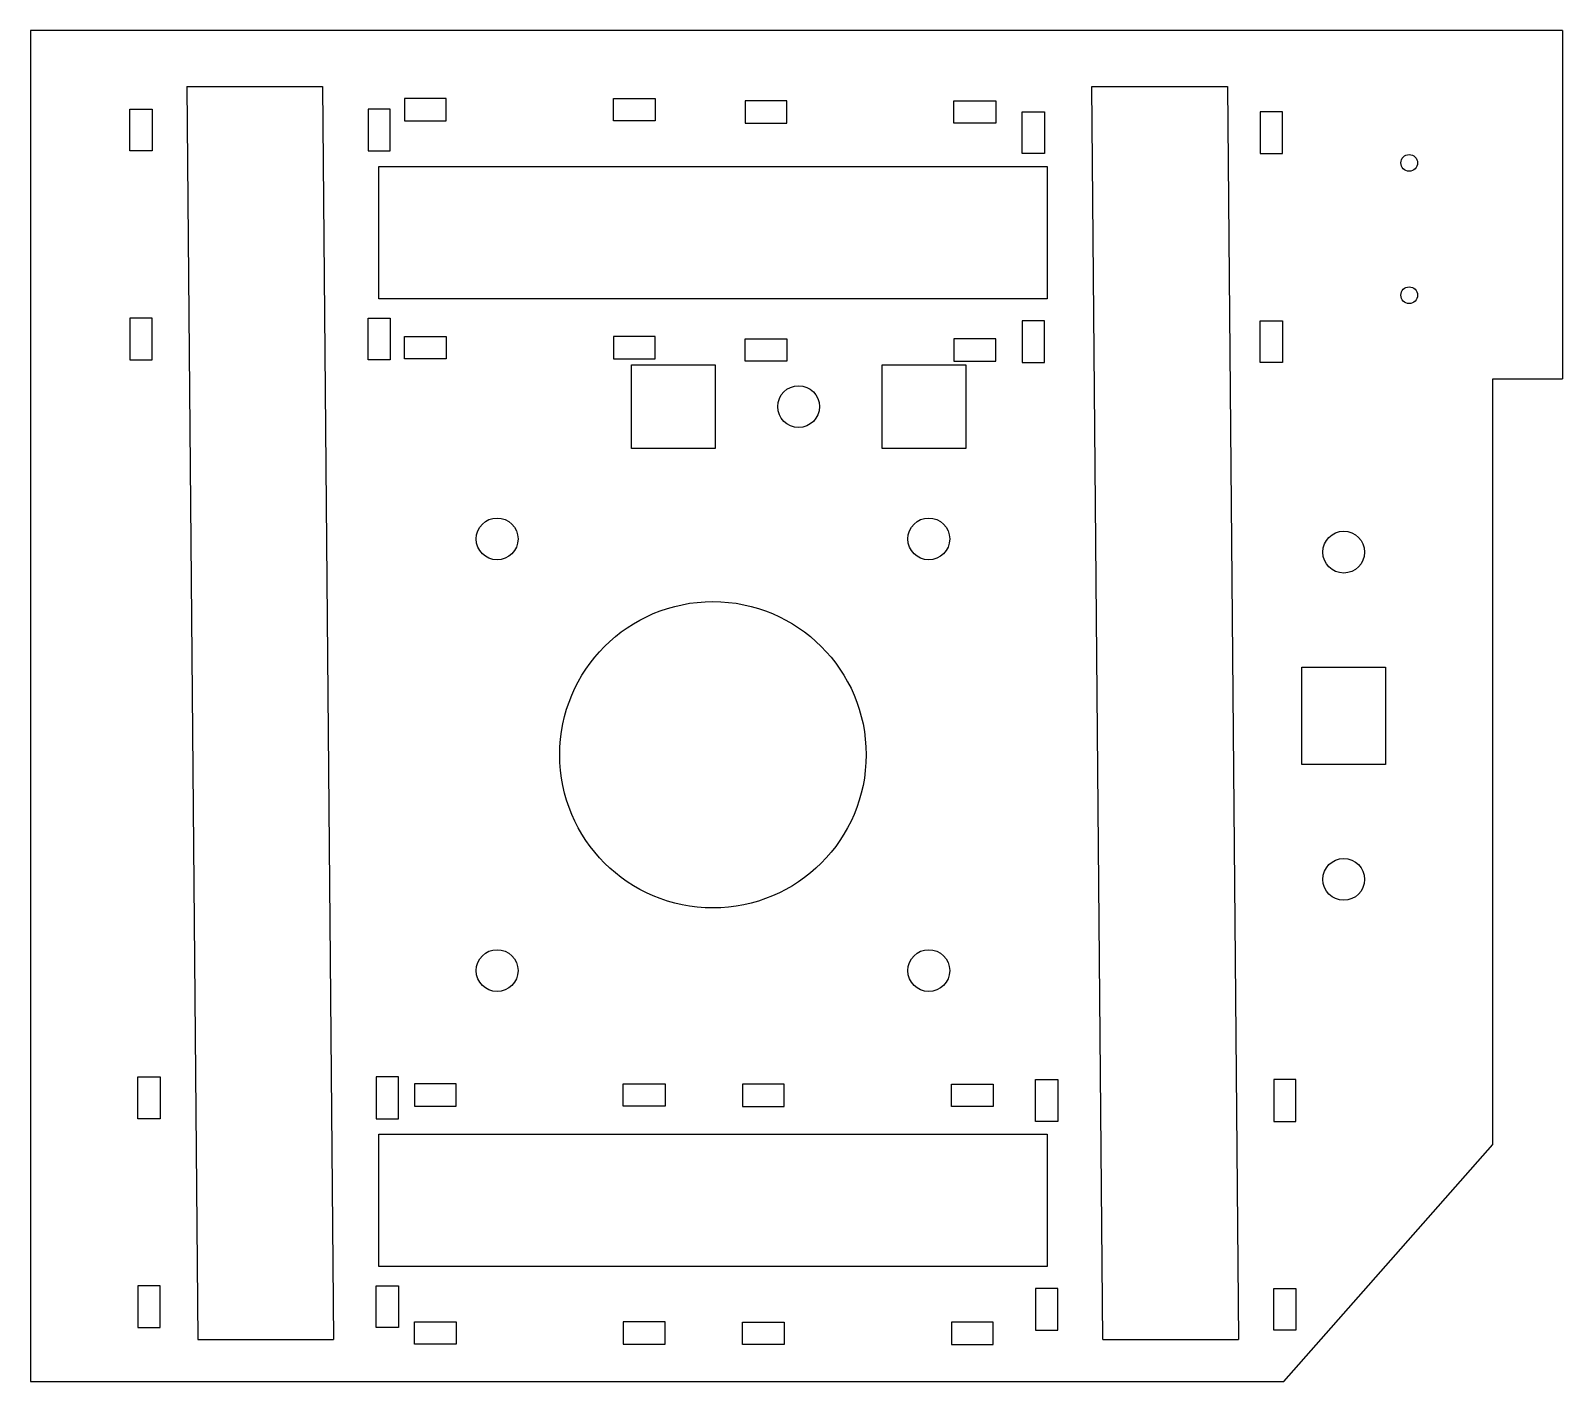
# Model space of a CAD drawing. Extents: x -49 to 61, y -45 to 52.
import ezdxf

# ---------------------------------------------------------------- set-up
doc = ezdxf.new("R2010")
doc.units = 0
doc.layers.get('0').update_dxf_attribs({"linetype": 'continuous'})

# ---------------------------------------------------------------- blocks, each defined once
blk = doc.blocks.new('PAD002')
at = {"color": 0}
for p, q in [((23.17, -26.33), (23.17, -23.33)), ((23.17, -23.33), (24.77, -23.33)), ((24.77, -23.33), (24.77, -26.33)), ((41.87, -23.33), (40.27, -23.33)), ((40.27, -23.33), (40.27, -26.33)), ((41.87, -26.33), (41.87, -23.33)), ((24.77, -26.33), (23.17, -26.33)), ((40.27, -26.33), (41.87, -26.33)), ((24.77, -38.33), (23.17, -38.33)), ((23.17, -38.33), (23.17, -41.33)), ((24.77, -41.33), (24.77, -38.33)), ((40.27, -38.33), (41.87, -38.33)), ((40.27, -41.33), (40.27, -38.33)), ((41.87, -38.33), (41.87, -41.33)), ((23.17, -41.33), (24.77, -41.33)), ((41.87, -41.33), (40.27, -41.33))]:
    blk.add_line(p, q, dxfattribs=at)
blk = doc.blocks.new('PAD007')
at = {"color": 0}
for p, q in [((-18.44, -23.63), (-21.44, -23.63)), ((-21.44, -23.63), (-21.44, -25.23)), ((-18.44, -25.23), (-18.44, -23.63)), ((-6.44, -25.23), (-6.44, -23.63)), ((-6.44, -23.63), (-3.44, -23.63)), ((-3.44, -23.63), (-3.44, -25.23)), ((-21.44, -25.23), (-18.44, -25.23)), ((-3.44, -25.23), (-6.44, -25.23)), ((-21.44, -42.33), (-21.44, -40.73)), ((-21.44, -40.73), (-18.44, -40.73)), ((-18.44, -40.73), (-18.44, -42.33)), ((-6.44, -40.73), (-6.44, -42.33)), ((-3.44, -40.73), (-6.44, -40.73)), ((-3.44, -42.33), (-3.44, -40.73)), ((-18.44, -42.33), (-21.44, -42.33)), ((-6.44, -42.33), (-3.44, -42.33))]:
    blk.add_line(p, q, dxfattribs=at)
blk = doc.blocks.new('PAD006')
at = {"color": 0}
for p, q in [((5.31, 46.96), (2.31, 46.96)), ((2.31, 46.96), (2.31, 45.36)), ((5.31, 45.36), (5.31, 46.96)), ((17.31, 45.36), (17.31, 46.96)), ((17.31, 46.96), (20.31, 46.96)), ((20.31, 46.96), (20.31, 45.36)), ((2.31, 45.36), (5.31, 45.36)), ((20.31, 45.36), (17.31, 45.36)), ((2.31, 28.26), (2.31, 29.86)), ((2.31, 29.86), (5.31, 29.86)), ((5.31, 29.86), (5.31, 28.26)), ((17.31, 29.86), (17.31, 28.26)), ((20.31, 29.86), (17.31, 29.86)), ((20.31, 28.26), (20.31, 29.86)), ((5.31, 28.26), (2.31, 28.26)), ((17.31, 28.26), (20.31, 28.26))]:
    blk.add_line(p, q, dxfattribs=at)
blk = doc.blocks.new('PAD008')
at = {"color": 0}
for p, q in [((5.12, -23.66), (2.12, -23.66)), ((2.12, -23.66), (2.12, -25.26)), ((5.12, -25.26), (5.12, -23.66)), ((17.12, -25.26), (17.12, -23.66)), ((17.12, -23.66), (20.12, -23.66)), ((20.12, -23.66), (20.12, -25.26)), ((2.12, -25.26), (5.12, -25.26)), ((20.12, -25.26), (17.12, -25.26)), ((2.12, -42.36), (2.12, -40.76)), ((2.12, -40.76), (5.12, -40.76)), ((5.12, -40.76), (5.12, -42.36)), ((17.12, -40.76), (17.12, -42.36)), ((20.12, -40.76), (17.12, -40.76)), ((20.12, -42.36), (20.12, -40.76)), ((5.12, -42.36), (2.12, -42.36)), ((17.12, -42.36), (20.12, -42.36))]:
    blk.add_line(p, q, dxfattribs=at)
blk = doc.blocks.new('POCKET004')
at = {"color": 0}
for p, q in [((61, 52), (-49, 52)), ((-49, 52), (-49, -45)), ((61, 52), (61, 27)), ((-37.79, 48), (-28.04, 48)), ((-37.79, 48), (-37, -42)), ((-28.04, 48), (-27.25, -42)), ((28, -42), (27.21, 48)), ((27.21, 48), (36.96, 48)), ((36.96, 48), (37.75, -42)), ((-24, 42.25), (24, 42.25)), ((-24, 32.75), (-24, 42.25)), ((24, 42.25), (24, 32.75)), ((24, 32.75), (-24, 32.75)), ((-5.85, 28), (0.15, 28)), ((-5.85, 22), (-5.85, 28)), ((0.15, 28), (0.15, 22)), ((12.15, 22), (12.15, 28)), ((12.15, 28), (18.15, 28)), ((18.15, 28), (18.15, 22)), ((56, 27), (61, 27)), ((56, -28), (56, 27)), ((0.15, 22), (-5.85, 22)), ((18.15, 22), (12.15, 22)), ((42.3, -0.7), (42.3, 6.3)), ((42.3, 6.3), (48.3, 6.3)), ((48.3, 6.3), (48.3, -0.7)), ((48.3, -0.7), (42.3, -0.7)), ((-24, -27.25), (24, -27.25)), ((-24, -36.75), (-24, -27.25)), ((24, -27.25), (24, -36.75)), ((41, -45), (56, -28)), ((24, -36.75), (-24, -36.75)), ((-37, -42), (-27.25, -42)), ((28, -42), (37.75, -42)), ((-49, -45), (41, -45))]:
    blk.add_line(p, q, dxfattribs=at)
for centre, radius in [((50, 42.5), 0.6), ((50, 33), 0.6), ((6.15, 25), 1.5), ((-15.5, 15.5), 1.5), ((15.5, 15.5), 1.5), ((45.3, 14.55), 1.5), ((0, 0), 11), ((45.3, -8.95), 1.5), ((-15.5, -15.5), 1.5), ((15.5, -15.5), 1.5)]:
    blk.add_circle(centre, radius, dxfattribs=at)
blk = doc.blocks.new('PAD004')
at = {"color": 0}
for p, q in [((22.2, 43.17), (22.2, 46.17)), ((22.2, 46.17), (23.8, 46.17)), ((23.8, 46.17), (23.8, 43.17)), ((40.9, 46.17), (39.3, 46.17)), ((39.3, 46.17), (39.3, 43.17)), ((40.9, 43.17), (40.9, 46.17)), ((23.8, 43.17), (22.2, 43.17)), ((39.3, 43.17), (40.9, 43.17)), ((23.8, 31.17), (22.2, 31.17)), ((22.2, 31.17), (22.2, 28.17)), ((23.8, 28.17), (23.8, 31.17)), ((39.3, 31.17), (40.9, 31.17)), ((39.3, 28.17), (39.3, 31.17)), ((40.9, 31.17), (40.9, 28.17)), ((22.2, 28.17), (23.8, 28.17)), ((40.9, 28.17), (39.3, 28.17))]:
    blk.add_line(p, q, dxfattribs=at)
blk = doc.blocks.new('PAD009')
at = {"color": 0}
for p, q in [((-19.15, 47.13), (-22.15, 47.13)), ((-22.15, 47.13), (-22.15, 45.53)), ((-19.15, 45.53), (-19.15, 47.13)), ((-7.15, 45.53), (-7.15, 47.13)), ((-7.15, 47.13), (-4.15, 47.13)), ((-4.15, 47.13), (-4.15, 45.53)), ((-22.15, 45.53), (-19.15, 45.53)), ((-4.15, 45.53), (-7.15, 45.53)), ((-22.15, 28.43), (-22.15, 30.03)), ((-22.15, 30.03), (-19.15, 30.03)), ((-19.15, 30.03), (-19.15, 28.43)), ((-7.15, 30.03), (-7.15, 28.43)), ((-4.15, 30.03), (-7.15, 30.03)), ((-4.15, 28.43), (-4.15, 30.03)), ((-19.15, 28.43), (-22.15, 28.43)), ((-7.15, 28.43), (-4.15, 28.43))]:
    blk.add_line(p, q, dxfattribs=at)
blk = doc.blocks.new('PAD003')
at = {"color": 0}
for p, q in [((-41.87, 43.36), (-41.87, 46.36)), ((-41.87, 46.36), (-40.27, 46.36)), ((-40.27, 46.36), (-40.27, 43.36)), ((-23.17, 46.36), (-24.77, 46.36)), ((-24.77, 46.36), (-24.77, 43.36)), ((-23.17, 43.36), (-23.17, 46.36)), ((-40.27, 43.36), (-41.87, 43.36)), ((-24.77, 43.36), (-23.17, 43.36)), ((-40.27, 31.36), (-41.87, 31.36)), ((-41.87, 31.36), (-41.87, 28.36)), ((-40.27, 28.36), (-40.27, 31.36)), ((-24.77, 31.36), (-23.17, 31.36)), ((-24.77, 28.36), (-24.77, 31.36)), ((-23.17, 31.36), (-23.17, 28.36)), ((-41.87, 28.36), (-40.27, 28.36)), ((-23.17, 28.36), (-24.77, 28.36))]:
    blk.add_line(p, q, dxfattribs=at)
blk = doc.blocks.new('PAD005')
at = {"color": 0}
for p, q in [((-41.29, -26.14), (-41.29, -23.14)), ((-41.29, -23.14), (-39.69, -23.14)), ((-39.69, -23.14), (-39.69, -26.14)), ((-22.59, -23.14), (-24.19, -23.14)), ((-24.19, -23.14), (-24.19, -26.14)), ((-22.59, -26.14), (-22.59, -23.14)), ((-39.69, -26.14), (-41.29, -26.14)), ((-24.19, -26.14), (-22.59, -26.14)), ((-39.69, -38.14), (-41.29, -38.14)), ((-41.29, -38.14), (-41.29, -41.14)), ((-39.69, -41.14), (-39.69, -38.14)), ((-24.19, -38.14), (-22.59, -38.14)), ((-24.19, -41.14), (-24.19, -38.14)), ((-22.59, -38.14), (-22.59, -41.14)), ((-41.29, -41.14), (-39.69, -41.14)), ((-22.59, -41.14), (-24.19, -41.14))]:
    blk.add_line(p, q, dxfattribs=at)

msp = doc.modelspace()

# ---------------------------------------------------------------- block references
for name in ['POCKET004', 'PAD003', 'PAD009', 'PAD006', 'PAD004', 'PAD005', 'PAD007', 'PAD008', 'PAD002']:
    msp.add_blockref(name, (0, 0))

doc.saveas('drawing.dxf')
